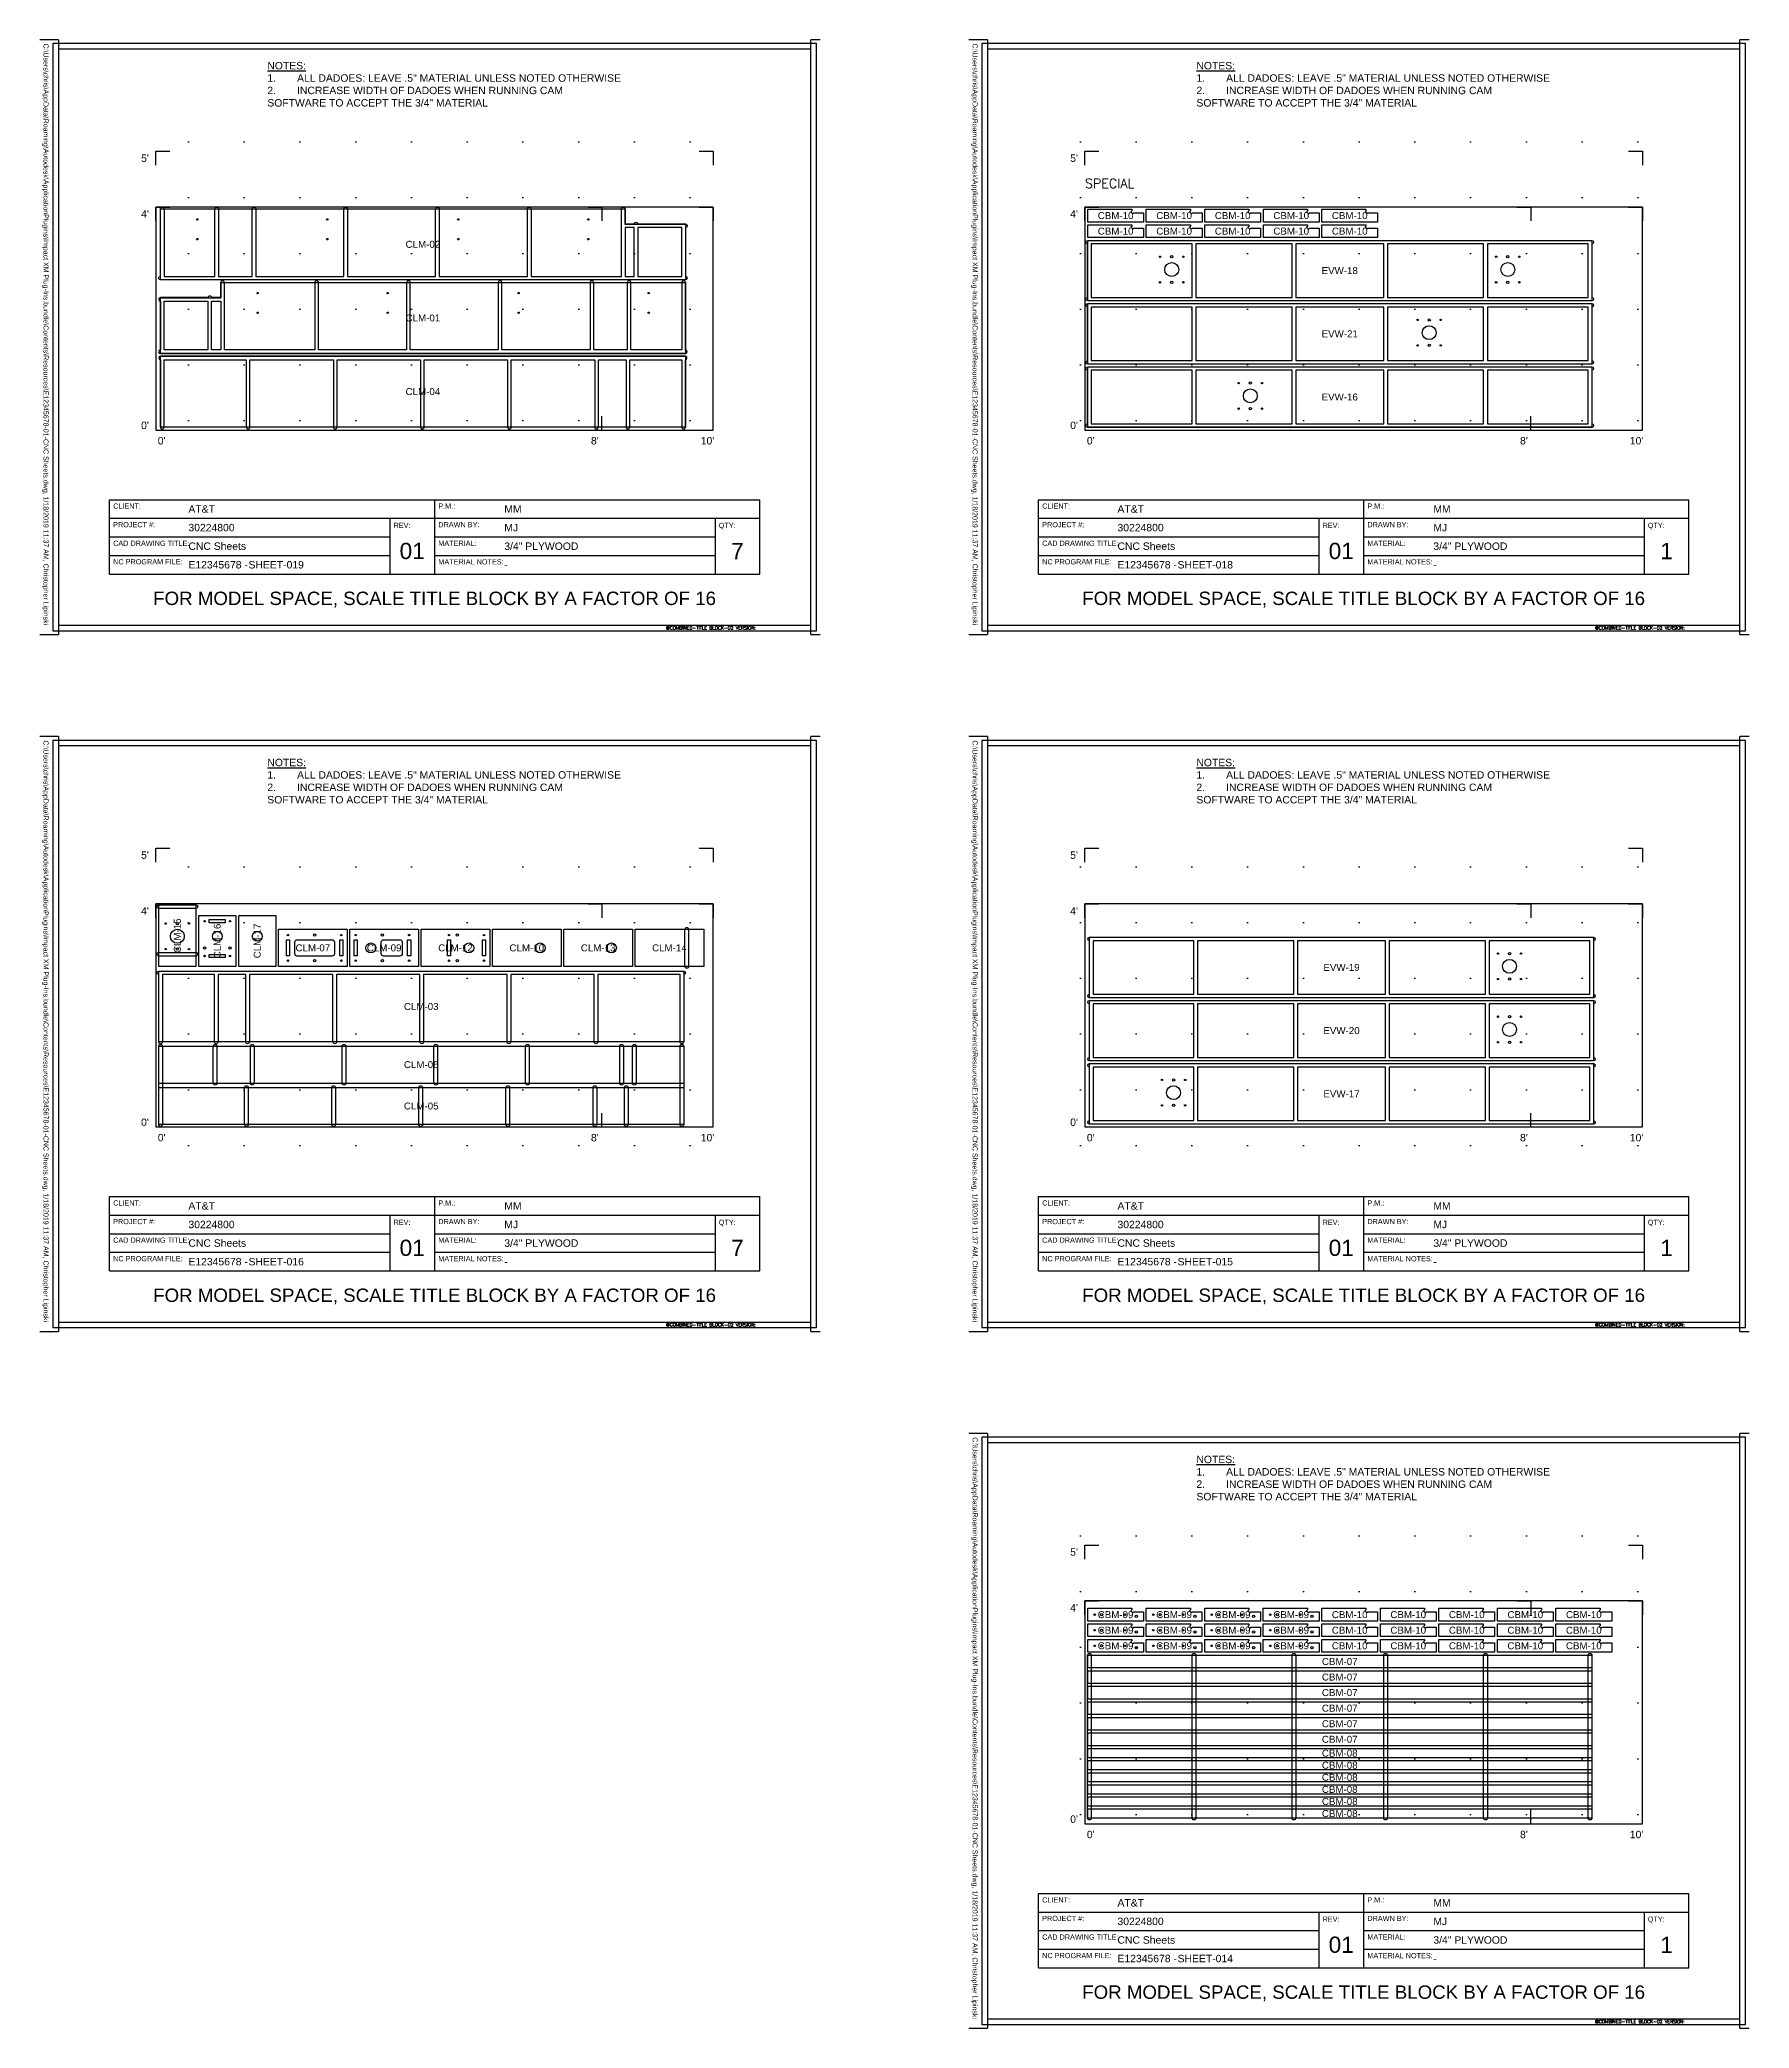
# Model space of a CAD drawing. Header units: inches. Extents: x 292 to 1880, y 512 to 1390.
# Drawn here: x 712 to 1080, y 962 to 1390 of the extents above; entities that cross this region are included whole.
import ezdxf
from ezdxf.enums import TextEntityAlignment as Align

# ---------------------------------------------------------------- set-up
doc = ezdxf.new("R2010")
doc.units = ezdxf.units.IN
doc.header["$MEASUREMENT"] = 0
doc.layers.get('Defpoints').update_dxf_attribs({"true_color": 0xff8080})
for name, color, linetype in [('0_GRID', 11, 'Continuous'), ('MD_Annotation', 4, 'Continuous'), ('MD_Title Blocks', 40, 'Continuous'), ('NC_Dado 0.25 Deep', 151, 'Continuous'), ('NC_Drill_D0.313', 20, 'Continuous'), ('NC_Drill_D0.5', 104, 'Continuous'), ('NC_Inside', 230, 'Continuous'), ('NC_Material', 5, 'Continuous'), ('NC_Outside', 74, 'Continuous')]:
    doc.layers.add(name, color=color, linetype=linetype)
doc.styles.add('ANNO', font='swissli.ttf')
doc.styles.get("Standard").update_dxf_attribs({"font": 'simplex.shx'})

# ---------------------------------------------------------------- blocks, each defined once
blk = doc.blocks.new('TBLOCK-CNC SHEET GRID-02')
at = {"layer": '0_GRID'}
h = blk.add_hatch(dxfattribs=at)
h.set_pattern_fill('GRID', color=11, scale=1.5, pattern_type=2)
h.set_pattern_definition([(0, (0.75, 1.5), (0, 1.5), [0, -1.5]), (0, (1.5, 1.5), (0, 1.5), [0, -1.5]), (0, (0, 1.5), (0, 1.5), [0, -1.5]), (0, (1.5, 0), (0, 1.5), [0, -1.5]), (0, (0.75, 0), (0, 1.5), [0, -1.5]), (0, (0, 0), (0, 1.5), [0, -1.5]), (0, (0.75, 0.75), (0, 1.5), [0, -1.5]), (0, (1.5, 0.75), (0, 1.5), [0, -1.5]), (0, (0, 0.75), (0, 1.5), [0, -1.5])])
h.paths.add_polyline_path([(7.75, 4), (-0.25, 4), (-0.25, -0.25), (7.75, -0.25)])
at = {"color": 14}
for p, q in [((0, 3.562), (0, 3.75)), ((0, 3.75), (0.187, 3.75)), ((7.312, 3.75), (7.5, 3.75)), ((7.5, 3.75), (7.5, 3.562)), ((0, 2.812), (0, 3)), ((0, 3), (0.187, 3)), ((5.812, 3), (6, 3)), ((6, 3), (6, 2.812)), ((7.312, 3), (7.5, 3)), ((7.5, 3), (7.5, 2.812)), ((0, 0.187), (0, 0)), ((0, 0), (0.187, 0)), ((5.812, 0), (6, 0)), ((6, 0), (6, 0.187)), ((7.312, 0), (7.5, 0)), ((7.5, 0), (7.5, 0.187))]:
    blk.add_line(p, q, dxfattribs=at)
at = {"color": 11, "char_height": 0.1, "style": 'ANNO'}
for s, insert, attachment_point in [("5'", (-0.094, 3.656), 6), ("4'", (-0.094, 2.906), 6), ("0'", (-0.094, 0.062), 6), ("0'", (0.078, -0.094), 2), ("8'", (5.906, -0.094), 2), ("10'", (7.422, -0.094), 2)]:
    blk.add_mtext(s, dxfattribs=dict(at, insert=insert, attachment_point=attachment_point))
blk = doc.blocks.new('TBLOCK-CNC NOTES-02')
at = {"color": 4, "linetype": 'Continuous', "insert": (0, 0), "char_height": 0.1, "width": 4.5, "attachment_point": 1, "style": 'ANNO'}
blk.add_mtext('\\A1;{\\LNOTES:\\P\\pi-0.3,l0.4,t0.4;}1.^IALL DADOES: LEAVE .5" MATERIAL UNLESS NOTED OTHERWISE\\P2.^IINCREASE WIDTH OF DADOES WHEN RUNNING CAM SOFTWARE TO ACCEPT THE 3/4" MATERIAL ', dxfattribs=at)
blk = doc.blocks.new('*U8')
at = {"color": 5}
for p, q in [((0.688, 1.688), (9.438, 1.688)), ((0.688, 0.788), (0.688, 1.688)), ((5.062, 1.688), (5.062, 0.688)), ((9.438, 0.688), (9.438, 1.688)), ((4.46, 1.438), (4.46, 0.688)), ((4.46, 1.438), (5.062, 1.438)), ((8.835, 1.438), (8.835, 0.688)), ((8.835, 1.438), (9.438, 1.438)), ((0.688, 0.688), (0.688, 0.788)), ((0.688, 0.688), (5.062, 0.688)), ((5.062, 0.688), (9.438, 0.688))]:
    blk.add_line(p, q, dxfattribs=at)
at = {"color": 9}
for p, q in [((0.688, 1.438), (4.46, 1.438)), ((5.062, 1.438), (8.835, 1.438)), ((0.688, 1.188), (4.46, 1.188)), ((5.062, 1.188), (8.835, 1.188)), ((0.688, 0.938), (4.46, 0.938)), ((5.062, 0.938), (8.835, 0.938))]:
    blk.add_line(p, q, dxfattribs=at)
blk.add_lwpolyline([(-0.075, -0.075), (10.2, -0.075), (10.2, 7.825), (-0.075, 7.825)], close=True, dxfattribs=at)
at = {"color": 5}
blk.add_lwpolyline([(0, 0), (10.125, 0), (10.125, 7.75), (0, 7.75)], close=True, dxfattribs=at)
at = {"layer": 'Defpoints'}
for p, q in [((0, 7.875), (-0.25, 7.875)), ((0, 7.875), (0, 7.75)), ((10.125, 7.75), (10.125, 7.875)), ((10.25, 7.875), (10.125, 7.875)), ((0, 0), (0, -0.125)), ((10.125, -0.125), (10.125, 0)), ((-0.25, -0.125), (0, -0.125)), ((10.125, -0.125), (10.25, -0.125))]:
    blk.add_line(p, q, dxfattribs=at)
for name, p in [('TBLOCK-CNC NOTES-02', (2.812, 7.577)), ('TBLOCK-CNC SHEET GRID-02', (1.312, 2.625))]:
    blk.add_blockref(name, p)
at = {"color": 4, "insert": (-0.22, 0), "char_height": 0.0675, "attachment_point": 9, "rotation": 270, "style": 'ANNO'}
blk.add_mtext('C:\\\\Users\\\\chris\\\\AppData\\\\Roaming\\\\Autodesk\\\\ApplicationPlugins\\\\Impact XM Plug-Ins.bundle\\\\Contents\\\\Resources\\\\E12345678-01-CNC Sheets.dwg, 1/18/2019 11:37 AM, Christopher Lipinski', dxfattribs=at)
at = {"color": 4, "style": 'ANNO'}
for s, insert, char_height, attachment_point in [('CLIENT:', (0.737, 1.637), 0.07, 1), ('P.M.:', (5.112, 1.637), 0.07, 1), ('PROJECT #:', (0.737, 1.387), 0.07, 1), ('REV:', (4.51, 1.377), 0.07, 1), ('DRAWN BY:', (5.112, 1.387), 0.07, 1), ('QTY:', (8.885, 1.377), 0.07, 1), ('CAD DRAWING TITLE:', (0.737, 1.137), 0.07, 1), ('CNC Sheets', (1.75, 1.062), 0.1, 4), ('01', (4.761, 0.997), 0.2188, 5), ('MATERIAL:', (5.112, 1.137), 0.07, 1), ('NC PROGRAM FILE:', (0.737, 0.888), 0.07, 1), ('E12345678 -', (1.75, 0.812), 0.1, 4), ('MATERIAL NOTES:', (5.112, 0.887), 0.07, 1)]:
    blk.add_mtext(s, dxfattribs=dict(at, insert=insert, char_height=char_height, attachment_point=attachment_point))
at = {"color": 14, "insert": (5.062, 0.344), "char_height": 0.18, "attachment_point": 5, "style": 'ANNO'}
blk.add_mtext('FOR MODEL SPACE, SCALE TITLE BLOCK BY A FACTOR OF 16', dxfattribs=at)
at = {"color": 4, "style": 'ANNO'}
for tag, p in [('CLIENT_2', (1.75, 1.562)), ('PM_2', (6, 1.562)), ('PROJECT_NO_2', (1.75, 1.312)), ('DET_2', (6, 1.312)), ('MATERIAL', (6, 1.062)), ('NC_PROG', (2.559, 0.812)), ('MATERIAL_NOTES', (6, 0.812))]:
    blk.add_attdef(tag, text='', height=0.1, dxfattribs=at).set_placement(p, align=Align.MIDDLE_LEFT)
blk.add_attdef('QTY', text='', height=0.219, dxfattribs=at).set_placement((9.136, 0.997), align=Align.MIDDLE_CENTER)
at = {"layer": 'Defpoints'}
blk.add_text('@COMBINED-TITLE BLOCK-02 VERSION:', height=0.045, dxfattribs=at).set_placement((8.175, -0.059))
at = {"layer": 'Defpoints', "flags": 2}
blk.add_attdef('TITLE_BLOCK_VERSION', (9.558, -0.059), '', height=0.045, dxfattribs=at)
blk = doc.blocks.new('SPECIAL MARKER', base_point=(937, 1358.09))
at = {"layer": 'MD_Annotation'}
blk.add_text('SPECIAL', height=2, dxfattribs=at).set_placement((937, 1358.09))

msp = doc.modelspace()

# ---------------------------------------------------------------- linework, layer by layer
at = {"layer": 'NC_Dado 0.25 Deep'}
for points in [[(757.71, 1339.08), (757.71, 1353.58, -0.421843), (758.11, 1353.97, -0.421843), (758.5, 1353.58), (758.5, 1339.08), (777.46, 1339.08), (777.46, 1353.58, -0.421843), (777.86, 1353.97, -0.421843), (778.25, 1353.58), (778.25, 1339.08), (797.21, 1339.08), (797.21, 1353.58, -0.421843), (797.61, 1353.97, -0.421843), (798, 1353.58), (798, 1339.08), (816.96, 1339.08), (816.96, 1353.58, -0.421843), (817.36, 1353.97, -0.421843), (817.75, 1353.58), (817.75, 1339.08), (837.21, 1339.08), (837.21, 1353.58, -0.421843), (837.61, 1353.97, -0.421843), (838, 1353.58), (838, 1350.35), (839.97, 1350.35, -0.40662), (840.36, 1350.72, -0.40662), (840.75, 1350.35), (850.98, 1350.35, -0.421843), (851.37, 1349.96, -0.406621), (851, 1349.57, -0.000338), (851, 1349.56), (851, 1339.08, -0.000456), (851, 1339.08, -0.974573), (850.98, 1338.31), (737.98, 1338.31, -0.974646), (737.96, 1339.08, -0.000495), (737.96, 1339.08), (737.96, 1353.58, -0.421843), (738.36, 1353.97, -0.421843), (738.75, 1353.58), (738.75, 1339.08), (749.71, 1339.08), (749.71, 1353.58, -0.421843), (750.11, 1353.97, -0.421843), (750.5, 1353.58), (750.5, 1339.08)], [(831.25, 1323.23), (831.25, 1337.73, 0.421843), (830.86, 1338.12, 0.421843), (830.46, 1337.73), (830.46, 1323.23), (811.5, 1323.23), (811.5, 1337.73, 0.421843), (811.11, 1338.12, 0.421843), (810.71, 1337.73), (810.71, 1323.23), (791.75, 1323.23), (791.75, 1337.73, 0.421843), (791.36, 1338.12, 0.421843), (790.96, 1337.73), (790.96, 1323.23), (772, 1323.23), (772, 1337.73, 0.421843), (771.61, 1338.12, 0.421843), (771.21, 1337.73), (771.21, 1323.23), (751.75, 1323.23), (751.75, 1337.73, 0.421843), (751.36, 1338.12, 0.421843), (750.96, 1337.73), (750.96, 1334.5), (749, 1334.5, 0.40662), (748.61, 1334.87, 0.40662), (748.22, 1334.5), (737.98, 1334.5, 0.421843), (737.6, 1334.11, 0.406621), (737.96, 1333.72, 0.000338), (737.96, 1333.71), (737.96, 1323.23, 0.000456), (737.96, 1323.23, 0.974573), (737.98, 1322.46), (850.98, 1322.46, 0.974646), (851, 1323.23, 0.000495), (851, 1323.23), (851, 1337.73, 0.421843), (850.61, 1338.12, 0.421843), (850.21, 1337.73), (850.21, 1323.23), (839.25, 1323.23), (839.25, 1337.73, 0.421843), (838.86, 1338.12, 0.421843), (838.46, 1337.73), (838.46, 1323.23)], [(775.21, 1321.13), (775.21, 1306.63, 0.421843), (775.61, 1306.25, 0.421843), (776, 1306.63), (776, 1321.13), (793.96, 1321.13), (793.96, 1306.63, 0.421843), (794.36, 1306.25, 0.421843), (794.75, 1306.63), (794.75, 1321.13), (812.71, 1321.13), (812.71, 1306.63, 0.421843), (813.11, 1306.25, 0.421843), (813.5, 1306.63), (813.5, 1321.13), (831.46, 1321.13), (831.46, 1306.63, 0.421843), (831.86, 1306.25, 0.421843), (832.25, 1306.63), (832.25, 1321.13), (838.21, 1321.13), (838.21, 1306.63, 0.421843), (838.61, 1306.25, 0.421843), (839, 1306.63), (839, 1321.13), (850.21, 1321.13), (850.21, 1306.63, 0.421843), (850.61, 1306.25, 0.421843), (851, 1306.63), (851, 1321.13, 0.000338), (851, 1321.14, 0.974347), (850.98, 1321.9), (737.98, 1321.9, 0.974347), (737.96, 1321.14, 0.000338), (737.96, 1321.13), (737.96, 1306.63, 0.421843), (738.36, 1306.25, 0.421843), (738.75, 1306.63), (738.75, 1321.13), (756.46, 1321.13), (756.46, 1306.63, 0.421843), (756.86, 1306.25, 0.421843), (757.25, 1306.63), (757.25, 1321.13)], [(745.62, 1203.03), (737.62, 1203.03, -1), (737.62, 1203.8), (745.62, 1203.8, -1)], [(850.9, 1190.53), (850.9, 1198.53, -0.421843), (851.29, 1198.92, -0.421843), (851.69, 1198.53), (851.69, 1190.53, -0.421843), (851.29, 1190.15, -0.421843)], [(745.62, 1192.76), (737.62, 1192.76, -0.421843), (737.24, 1193.16, -0.421843), (737.62, 1193.55), (745.62, 1193.55, -0.421843), (746, 1193.16, -0.421843)], [(813.39, 1188.78), (813.39, 1174.29, -0.421843), (812.99, 1173.9, -0.421843), (812.6, 1174.29), (812.6, 1188.78), (794.64, 1188.78), (794.64, 1174.29, -0.421843), (794.24, 1173.9, -0.421843), (793.85, 1174.29), (793.85, 1188.78), (775.89, 1188.78), (775.89, 1174.29, -0.421843), (775.49, 1173.9, -0.421843), (775.1, 1174.29), (775.1, 1188.78), (757.14, 1188.78), (757.14, 1174.29, -0.421843), (756.74, 1173.9, -0.421843), (756.35, 1174.29), (756.35, 1188.78), (750.39, 1188.78), (750.39, 1174.29, -0.421843), (749.99, 1173.9, -0.421843), (749.6, 1174.29), (749.6, 1188.78), (738.39, 1188.78), (738.39, 1174.29, -0.421843), (737.99, 1173.9, -0.421843), (737.6, 1174.29), (737.6, 1188.78, -0.000338), (737.6, 1188.79, -0.974347), (737.62, 1189.55), (850.62, 1189.55, -0.974347), (850.64, 1188.79, -0.000338), (850.64, 1188.78), (850.64, 1174.29, -0.421843), (850.24, 1173.9, -0.421843), (849.85, 1174.29), (849.85, 1188.78), (832.14, 1188.78), (832.14, 1174.29, -0.421843), (831.74, 1173.9, -0.421843), (831.35, 1174.29), (831.35, 1188.78)], [(737.6, 1156.49), (737.6, 1173.39, -0.421843), (737.99, 1173.77, -0.421843), (738.39, 1173.39), (738.39, 1156.49, -0.421843), (737.99, 1156.1, -0.421843)], [(749.35, 1165.38), (749.35, 1173.39, -0.421843), (749.74, 1173.77, -0.421842), (750.14, 1173.39), (750.14, 1165.38, -0.421843), (749.74, 1165, -0.421843)], [(757.35, 1165.38), (757.35, 1173.39, -0.421843), (757.74, 1173.77, -0.421843), (758.14, 1173.39), (758.14, 1165.38, -0.421843), (757.74, 1165, -0.421843)], [(777.1, 1165.38), (777.1, 1173.39, -0.421843), (777.49, 1173.77, -0.421843), (777.89, 1173.39), (777.89, 1165.38, -0.421843), (777.49, 1165, -0.421843)], [(796.85, 1165.38), (796.85, 1173.39, -0.421843), (797.24, 1173.77, -0.421842), (797.64, 1173.39), (797.64, 1165.38, -0.421843), (797.24, 1165, -0.421843)], [(816.6, 1165.38), (816.6, 1173.39, -0.421843), (816.99, 1173.77, -0.421843), (817.39, 1173.39), (817.39, 1165.38, -0.421843), (816.99, 1165, -0.421843)], [(836.85, 1165.38), (836.85, 1173.39, -0.421843), (837.24, 1173.77, -0.421843), (837.64, 1173.39), (837.64, 1165.38, -0.421843), (837.24, 1165, -0.421843)], [(839.6, 1165.38), (839.6, 1173.39, -0.421843), (839.99, 1173.77, -0.421843), (840.39, 1173.39), (840.39, 1165.38, -0.421843), (839.99, 1165, -0.421843)], [(849.85, 1156.49), (849.85, 1173.39, -0.421843), (850.24, 1173.77, -0.421843), (850.64, 1173.39), (850.64, 1156.49, -0.421843), (850.24, 1156.1, -0.421843)], [(756.1, 1156.49), (756.1, 1164.49, -0.421843), (756.49, 1164.87, -0.421843), (756.89, 1164.49), (756.89, 1156.49, -0.421843), (756.49, 1156.1, -0.421843)], [(774.85, 1156.49), (774.85, 1164.49, -0.421843), (775.24, 1164.87, -0.421843), (775.64, 1164.49), (775.64, 1156.49, -0.421843), (775.24, 1156.1, -0.421842)], [(793.6, 1156.49), (793.6, 1164.49, -0.421843), (793.99, 1164.87, -0.421843), (794.39, 1164.49), (794.39, 1156.49, -0.421843), (793.99, 1156.1, -0.421843)], [(812.35, 1156.49), (812.35, 1164.49, -0.421843), (812.74, 1164.87, -0.421843), (813.14, 1164.49), (813.14, 1156.49, -0.421843), (812.74, 1156.1, -0.421843)], [(831.1, 1156.49), (831.1, 1164.49, -0.421843), (831.49, 1164.87, -0.421843), (831.89, 1164.49), (831.89, 1156.49, -0.421843), (831.49, 1156.1, -0.421843)], [(837.85, 1156.49), (837.85, 1164.49, -0.421843), (838.24, 1164.87, -0.421843), (838.64, 1164.49), (838.64, 1156.49, -0.421843), (838.24, 1156.1, -0.421843)], [(937.58, 1007.2), (937.58, 1042.3, -0.421843), (937.97, 1042.68, -0.421842), (938.37, 1042.3), (938.37, 1007.2, -0.421842), (937.97, 1006.82, -0.421843)], [(960.08, 1007.2), (960.08, 1042.3, -0.421843), (960.47, 1042.68, -0.421843), (960.87, 1042.3), (960.87, 1007.2, -0.421843), (960.47, 1006.82, -0.421843)], [(981.58, 1007.2), (981.58, 1042.3, -0.421843), (981.97, 1042.68, -0.421843), (982.37, 1042.3), (982.37, 1007.2, -0.421843), (981.97, 1006.82, -0.421843)], [(1001.33, 1007.2), (1001.33, 1042.3, -0.421842), (1001.72, 1042.68, -0.421843), (1002.12, 1042.3), (1002.12, 1007.2, -0.421842), (1001.72, 1006.82, -0.421843)], [(1022.83, 1007.2), (1022.83, 1042.3, -0.421843), (1023.22, 1042.68, -0.421843), (1023.62, 1042.3), (1023.62, 1007.2, -0.421843), (1023.22, 1006.82, -0.421843)], [(1045.33, 1007.2), (1045.33, 1042.3, -0.421842), (1045.72, 1042.68, -0.421842), (1046.12, 1042.3), (1046.12, 1007.2, -0.421842), (1045.72, 1006.82, -0.421843)]]:
    msp.add_lwpolyline(points, format="xyb", close=True, dxfattribs=at)
for points in [[(839.96, 1339.08), (839.96, 1349.56), (838, 1349.56), (838, 1339.08)], [(850.21, 1339.08), (850.21, 1349.56), (840.75, 1349.56), (840.75, 1339.08)], [(938.37, 1346.05), (938.37, 1334.55), (960.08, 1334.55), (960.08, 1346.05)], [(960.87, 1346.05), (960.87, 1334.55), (981.58, 1334.55), (981.58, 1346.05)], [(982.37, 1346.05), (982.37, 1334.55), (1001.33, 1334.55), (1001.33, 1346.05)], [(1002.12, 1346.05), (1002.12, 1334.55), (1022.83, 1334.55), (1022.83, 1346.05)], [(1023.62, 1346.05), (1023.62, 1334.55), (1045.33, 1334.55), (1045.33, 1346.05)], [(738.75, 1323.23), (738.75, 1333.71), (748.21, 1333.71), (748.21, 1323.23)], [(749, 1323.23), (749, 1333.71), (750.96, 1333.71), (750.96, 1323.23)], [(938.37, 1332.45), (938.37, 1320.95), (960.08, 1320.95), (960.08, 1332.45)], [(960.87, 1332.45), (960.87, 1320.95), (981.58, 1320.95), (981.58, 1332.45)], [(982.37, 1332.45), (982.37, 1320.95), (1001.33, 1320.95), (1001.33, 1332.45)], [(1002.12, 1332.45), (1002.12, 1320.95), (1022.83, 1320.95), (1022.83, 1332.45)], [(1023.62, 1332.45), (1023.62, 1320.95), (1045.33, 1320.95), (1045.33, 1332.45)], [(938.37, 1318.85), (938.37, 1307.35), (960.08, 1307.35), (960.08, 1318.85)], [(960.87, 1318.85), (960.87, 1307.35), (981.58, 1307.35), (981.58, 1318.85)], [(982.37, 1318.85), (982.37, 1307.35), (1001.33, 1307.35), (1001.33, 1318.85)], [(1002.12, 1318.85), (1002.12, 1307.35), (1022.83, 1307.35), (1022.83, 1318.85)], [(1023.62, 1318.85), (1023.62, 1307.35), (1045.33, 1307.35), (1045.33, 1318.85)], [(938.75, 1196.07), (938.75, 1184.57), (960.46, 1184.57), (960.46, 1196.07)], [(961.25, 1196.07), (961.25, 1184.57), (981.96, 1184.57), (981.96, 1196.07)], [(982.75, 1196.07), (982.75, 1184.57), (1001.71, 1184.57), (1001.71, 1196.07)], [(1002.5, 1196.07), (1002.5, 1184.57), (1023.21, 1184.57), (1023.21, 1196.07)], [(1024, 1196.07), (1024, 1184.57), (1045.71, 1184.57), (1045.71, 1196.07)], [(938.75, 1182.47), (938.75, 1170.97), (960.46, 1170.97), (960.46, 1182.47)], [(961.25, 1182.47), (961.25, 1170.97), (981.96, 1170.97), (981.96, 1182.47)], [(982.75, 1182.47), (982.75, 1170.97), (1001.71, 1170.97), (1001.71, 1182.47)], [(1002.5, 1182.47), (1002.5, 1170.97), (1023.21, 1170.97), (1023.21, 1182.47)], [(1024, 1182.47), (1024, 1170.97), (1045.71, 1170.97), (1045.71, 1182.47)], [(938.75, 1168.87), (938.75, 1157.37), (960.46, 1157.37), (960.46, 1168.87)], [(961.25, 1168.87), (961.25, 1157.37), (981.96, 1157.37), (981.96, 1168.87)], [(982.75, 1168.87), (982.75, 1157.37), (1001.71, 1157.37), (1001.71, 1168.87)], [(1002.5, 1168.87), (1002.5, 1157.37), (1023.21, 1157.37), (1023.21, 1168.87)], [(1024, 1168.87), (1024, 1157.37), (1045.71, 1157.37), (1045.71, 1168.87)]]:
    msp.add_lwpolyline(points, close=True, dxfattribs=at)
for points in [[(1046.12, 1346.05, -0.000338), (1046.12, 1346.05), (1046.12, 1334.55, -0.000338), (1046.12, 1334.55, -0.974347), (1046.1, 1333.78), (937.6, 1333.78, -0.974347), (937.58, 1334.55, -0.000338), (937.58, 1334.55), (937.58, 1346.05), (937.58, 1346.05, -0.974347), (937.6, 1346.82), (1046.1, 1346.82, -0.974347), (1046.12, 1346.05)], [(1046.12, 1332.45, -0.000338), (1046.12, 1332.45), (1046.12, 1320.95, -0.000338), (1046.12, 1320.95, -0.974347), (1046.1, 1320.18), (937.6, 1320.18, -0.974347), (937.58, 1320.95, -0.000338), (937.58, 1320.95), (937.58, 1332.45), (937.58, 1332.45, -0.974347), (937.6, 1333.22), (1046.1, 1333.22, -0.974347), (1046.12, 1332.45)], [(1046.12, 1318.85, -0.000338), (1046.12, 1318.85), (1046.12, 1307.35, -0.000338), (1046.12, 1307.35, -0.974347), (1046.1, 1306.58), (937.6, 1306.58, -0.974347), (937.58, 1307.35, -0.000338), (937.58, 1307.35), (937.58, 1318.85), (937.58, 1318.85, -0.974347), (937.6, 1319.62), (1046.1, 1319.62, -0.974347), (1046.12, 1318.85)], [(1046.5, 1196.07, -0.000338), (1046.5, 1196.07), (1046.5, 1184.57, -0.000338), (1046.5, 1184.57, -0.974347), (1046.48, 1183.8), (937.98, 1183.8, -0.974347), (937.96, 1184.57, -0.000338), (937.96, 1184.57), (937.96, 1196.07), (937.96, 1196.07, -0.974347), (937.98, 1196.84), (1046.48, 1196.84, -0.974347), (1046.5, 1196.07)], [(1046.5, 1182.47, -0.000338), (1046.5, 1182.47), (1046.5, 1170.97, -0.000338), (1046.5, 1170.97, -0.974347), (1046.48, 1170.2), (937.98, 1170.2, -0.974347), (937.96, 1170.97, -0.000338), (937.96, 1170.97), (937.96, 1182.47), (937.96, 1182.47, -0.974347), (937.98, 1183.24), (1046.48, 1183.24, -0.974347), (1046.5, 1182.47)], [(1046.5, 1168.87, -0.000338), (1046.5, 1168.87), (1046.5, 1157.37, -0.000338), (1046.5, 1157.37, -0.974347), (1046.48, 1156.6), (937.98, 1156.6, -0.974347), (937.96, 1157.37, -0.000338), (937.96, 1157.37), (937.96, 1168.87), (937.96, 1168.87, -0.974347), (937.98, 1169.64), (1046.48, 1169.64, -0.974347), (1046.5, 1168.87)]]:
    msp.add_lwpolyline(points, format="xyb", dxfattribs=at)
at = {"layer": 'NC_Drill_D0.313'}
for centre in [(745.89, 1351.33), (773.89, 1351.33), (802.08, 1351.33), (830.08, 1351.33), (745.89, 1347.08), (773.89, 1347.08), (802.08, 1347.08), (830.08, 1347.08), (953.18, 1343.3), (958.18, 1343.3), (1025.52, 1343.3), (1030.52, 1343.3), (758.89, 1335.48), (786.89, 1335.48), (815.08, 1335.48), (843.08, 1335.48), (953.18, 1337.8), (958.18, 1337.8), (1025.52, 1337.8), (1030.52, 1337.8), (758.89, 1331.23), (786.89, 1331.23), (815.08, 1331.23), (843.08, 1331.23), (1008.6, 1329.7), (1013.6, 1329.7), (1008.6, 1324.2), (1013.6, 1324.2), (970.1, 1316.1), (975.1, 1316.1), (970.1, 1310.6), (975.1, 1310.6), (739.12, 1199.78), (744.12, 1199.78), (747.47, 1200.28), (752.97, 1200.28), (739.12, 1194.28), (744.12, 1194.28), (765.42, 1197.28), (776.92, 1197.28), (780.02, 1197.28), (791.52, 1197.28), (800.12, 1197.28), (807.62, 1197.28), (747.47, 1192.78), (752.97, 1192.78), (765.42, 1191.78), (776.92, 1191.78), (780.02, 1191.78), (791.52, 1191.78), (800.12, 1191.78), (807.62, 1191.78), (1025.9, 1193.32), (1030.9, 1193.32), (1025.9, 1187.82), (1030.9, 1187.82), (1025.9, 1179.72), (1030.9, 1179.72), (1025.9, 1174.22), (1030.9, 1174.22), (953.57, 1166.12), (958.57, 1166.12), (953.57, 1160.62), (958.57, 1160.62), (939.09, 1051.01), (945.59, 1051.01), (951.69, 1051.01), (958.19, 1051.01), (964.29, 1051.01), (970.79, 1051.01), (976.89, 1051.01), (983.39, 1051.01), (939.09, 1047.66), (939.09, 1044.31), (945.59, 1047.66), (945.59, 1044.31), (951.69, 1047.66), (951.69, 1044.31), (958.19, 1047.66), (958.19, 1044.31), (964.29, 1047.66), (964.29, 1044.31), (970.79, 1047.66), (970.79, 1044.31), (976.89, 1047.66), (976.89, 1044.31), (983.39, 1047.66), (983.39, 1044.31)]:
    msp.add_circle(centre, 0.156, dxfattribs=at)
at = {"layer": 'NC_Drill_D0.5'}
for centre in [(955.68, 1343.3), (1028.02, 1343.3), (955.68, 1337.8), (1028.02, 1337.8), (1011.1, 1329.7), (1011.1, 1324.2), (972.6, 1316.1), (972.6, 1310.6), (741.62, 1199.78), (741.62, 1194.28), (747.47, 1194.53), (752.97, 1194.53), (771.17, 1197.28), (785.77, 1197.28), (801.87, 1197.28), (771.17, 1191.78), (785.77, 1191.78), (801.87, 1191.78), (1028.4, 1193.32), (1028.4, 1187.82), (1028.4, 1179.72), (1028.4, 1174.22), (956.07, 1166.12), (956.07, 1160.62), (940.59, 1051.01), (948.09, 1050.64), (953.19, 1051.01), (960.69, 1050.64), (965.79, 1051.01), (973.29, 1050.64), (978.39, 1051.01), (985.89, 1050.64), (940.59, 1047.66), (940.59, 1044.31), (948.09, 1047.29), (953.19, 1047.66), (953.19, 1044.31), (960.69, 1047.29), (965.79, 1047.66), (965.79, 1044.31), (973.29, 1047.29), (978.39, 1047.66), (978.39, 1044.31), (985.89, 1047.29), (948.09, 1043.94), (960.69, 1043.94), (973.29, 1043.94), (985.89, 1043.94)]:
    msp.add_circle(centre, 0.25, dxfattribs=at)
at = {"layer": 'NC_Inside'}
for points in [[(751.94, 1199.95), (748.5, 1199.95), (748.5, 1200.61), (751.94, 1200.61)], [(765.09, 1192.82), (765.09, 1196.25), (765.75, 1196.25), (765.75, 1192.82)], [(776.59, 1192.82), (776.59, 1196.25), (777.25, 1196.25), (777.25, 1192.82)], [(779.69, 1192.82), (779.69, 1196.25), (780.35, 1196.25), (780.35, 1192.82)], [(791.19, 1192.82), (791.19, 1196.25), (791.85, 1196.25), (791.85, 1192.82)], [(799.79, 1192.82), (799.79, 1196.25), (800.45, 1196.25), (800.45, 1192.82)], [(807.29, 1192.82), (807.29, 1196.25), (807.95, 1196.25), (807.95, 1192.82)], [(751.94, 1192.45), (748.5, 1192.45), (748.5, 1193.11), (751.94, 1193.11)]]:
    msp.add_lwpolyline(points, close=True, dxfattribs=at)
for points in [[(766.92, 1193.28), (766.92, 1195.78, -0.414214), (767.42, 1196.28), (774.92, 1196.28, -0.414214), (775.42, 1195.78), (775.42, 1193.28, -0.414214), (774.92, 1192.78), (767.42, 1192.78, -0.414214)], [(785.52, 1193.28), (785.52, 1195.78, -0.414214), (786.02, 1196.28), (789.52, 1196.28, -0.414214), (790.02, 1195.78), (790.02, 1193.28, -0.414214), (789.52, 1192.78), (786.02, 1192.78, -0.414214)]]:
    msp.add_lwpolyline(points, format="xyb", close=True, dxfattribs=at)
for centre, radius in [((955.68, 1340.55), 1.5), ((1028.02, 1340.55), 1.5), ((1011.1, 1326.95), 1.5), ((972.6, 1313.35), 1.5), ((741.62, 1197.03), 1.5), ((750.22, 1197.03), 1.06), ((758.82, 1197.03), 1.06), ((783.27, 1194.53), 1.06), ((804.37, 1194.53), 1.06), ((819.72, 1194.53), 1.06), ((835.07, 1194.53), 1.06), ((1028.4, 1190.57), 1.5), ((1028.4, 1176.97), 1.5), ((956.07, 1163.37), 1.5)]:
    msp.add_circle(centre, radius, dxfattribs=at)
at = {"layer": 'NC_Material', "linetype": 'Continuous'}
for points in [[(737, 1306), (857, 1306), (857, 1354), (737, 1354)], [(937, 1306), (1057, 1306), (1057, 1354), (937, 1354)], [(737, 1156), (857, 1156), (857, 1204), (737, 1204)], [(937, 1156), (1057, 1156), (1057, 1204), (937, 1204)], [(937, 1156), (1057, 1156), (1057, 1204), (937, 1204)], [(937, 1006), (1057, 1006), (1057, 1054), (937, 1054)]]:
    msp.add_lwpolyline(points, close=True, dxfattribs=at)
at = {"layer": 'NC_Outside'}
for points in [[(737.98, 1338.33), (737.98, 1353.58), (837.98, 1353.58), (837.98, 1350.33), (850.98, 1350.33), (850.98, 1338.33)], [(937.6, 1350.77), (937.6, 1353.52), (947.1, 1353.52), (947.1, 1353.19), (946.89, 1352.98), (947.31, 1352.56), (947.52, 1352.77), (949.6, 1352.77), (949.6, 1350.77)], [(950.2, 1350.77), (950.2, 1353.52), (959.7, 1353.52), (959.7, 1353.19), (959.49, 1352.98), (959.91, 1352.56), (960.12, 1352.77), (962.2, 1352.77), (962.2, 1350.77)], [(962.8, 1350.77), (962.8, 1353.52), (972.3, 1353.52), (972.3, 1353.19), (972.09, 1352.98), (972.51, 1352.56), (972.72, 1352.77), (974.8, 1352.77), (974.8, 1350.77)], [(975.4, 1350.77), (975.4, 1353.52), (984.9, 1353.52), (984.9, 1353.19), (984.69, 1352.98), (985.11, 1352.56), (985.32, 1352.77), (987.4, 1352.77), (987.4, 1350.77)], [(988, 1350.77), (988, 1353.52), (997.5, 1353.52), (997.5, 1353.19), (997.29, 1352.98), (997.71, 1352.56), (997.92, 1352.77), (1000, 1352.77), (1000, 1350.77)], [(937.6, 1347.42), (937.6, 1350.17), (947.1, 1350.17), (947.1, 1349.84), (946.89, 1349.63), (947.31, 1349.21), (947.52, 1349.42), (949.6, 1349.42), (949.6, 1347.42)], [(950.2, 1347.42), (950.2, 1350.17), (959.7, 1350.17), (959.7, 1349.84), (959.49, 1349.63), (959.91, 1349.21), (960.12, 1349.42), (962.2, 1349.42), (962.2, 1347.42)], [(962.8, 1347.42), (962.8, 1350.17), (972.3, 1350.17), (972.3, 1349.84), (972.09, 1349.63), (972.51, 1349.21), (972.72, 1349.42), (974.8, 1349.42), (974.8, 1347.42)], [(975.4, 1347.42), (975.4, 1350.17), (984.9, 1350.17), (984.9, 1349.84), (984.69, 1349.63), (985.11, 1349.21), (985.32, 1349.42), (987.4, 1349.42), (987.4, 1347.42)], [(988, 1347.42), (988, 1350.17), (997.5, 1350.17), (997.5, 1349.84), (997.29, 1349.63), (997.71, 1349.21), (997.92, 1349.42), (1000, 1349.42), (1000, 1347.42)], [(937.6, 1333.8), (937.6, 1346.8), (1046.1, 1346.8), (1046.1, 1333.8)], [(737.98, 1322.48), (737.98, 1334.48), (750.98, 1334.48), (750.98, 1337.73), (850.98, 1337.73), (850.98, 1322.48)], [(937.6, 1320.2), (937.6, 1333.2), (1046.1, 1333.2), (1046.1, 1320.2)], [(737.98, 1306.63), (737.98, 1321.88), (850.98, 1321.88), (850.98, 1306.63)], [(937.6, 1306.6), (937.6, 1319.6), (1046.1, 1319.6), (1046.1, 1306.6)], [(745.62, 1190.53), (737.62, 1190.53), (737.62, 1203.78), (745.62, 1203.78)], [(754.22, 1190.53), (746.22, 1190.53), (746.22, 1201.53), (754.22, 1201.53)], [(762.82, 1190.53), (754.82, 1190.53), (754.82, 1201.53), (762.82, 1201.53)], [(763.42, 1190.53), (763.42, 1198.53), (778.17, 1198.53), (778.17, 1190.53)], [(778.77, 1190.53), (778.77, 1198.53), (793.52, 1198.53), (793.52, 1190.53)], [(794.12, 1190.53), (794.12, 1198.53), (808.87, 1198.53), (808.87, 1190.53)], [(809.47, 1190.53), (809.47, 1198.53), (824.22, 1198.53), (824.22, 1190.53)], [(824.82, 1190.53), (824.82, 1198.53), (839.57, 1198.53), (839.57, 1190.53)], [(840.17, 1190.53), (840.17, 1198.53), (854.92, 1198.53), (854.92, 1190.53)], [(937.98, 1183.82), (937.98, 1196.82), (1046.48, 1196.82), (1046.48, 1183.82)], [(737.62, 1174.29), (737.62, 1189.53), (850.62, 1189.53), (850.62, 1174.29)], [(937.98, 1170.22), (937.98, 1183.22), (1046.48, 1183.22), (1046.48, 1170.22)], [(737.62, 1165.38), (737.62, 1173.39), (850.62, 1173.39), (850.62, 1165.38)], [(937.98, 1156.62), (937.98, 1169.62), (1046.48, 1169.62), (1046.48, 1156.62)], [(737.62, 1156.49), (737.62, 1164.49), (850.62, 1164.49), (850.62, 1156.49)], [(937.59, 1049.64), (937.59, 1052.39), (947.09, 1052.39), (947.09, 1052.06), (946.88, 1051.85), (947.3, 1051.42), (947.51, 1051.64), (949.59, 1051.64), (949.59, 1049.64)], [(937.59, 1046.29), (937.59, 1049.04), (947.09, 1049.04), (947.09, 1048.71), (946.88, 1048.5), (947.3, 1048.07), (947.51, 1048.29), (949.59, 1048.29), (949.59, 1046.29)], [(950.19, 1049.64), (950.19, 1052.39), (959.69, 1052.39), (959.69, 1052.06), (959.48, 1051.85), (959.9, 1051.42), (960.11, 1051.64), (962.19, 1051.64), (962.19, 1049.64)], [(950.19, 1046.29), (950.19, 1049.04), (959.69, 1049.04), (959.69, 1048.71), (959.48, 1048.5), (959.9, 1048.07), (960.11, 1048.29), (962.19, 1048.29), (962.19, 1046.29)], [(962.79, 1049.64), (962.79, 1052.39), (972.29, 1052.39), (972.29, 1052.06), (972.08, 1051.85), (972.5, 1051.42), (972.71, 1051.64), (974.79, 1051.64), (974.79, 1049.64)], [(962.79, 1046.29), (962.79, 1049.04), (972.29, 1049.04), (972.29, 1048.71), (972.08, 1048.5), (972.5, 1048.07), (972.71, 1048.29), (974.79, 1048.29), (974.79, 1046.29)], [(975.39, 1049.64), (975.39, 1052.39), (984.89, 1052.39), (984.89, 1052.06), (984.68, 1051.85), (985.1, 1051.42), (985.31, 1051.64), (987.39, 1051.64), (987.39, 1049.64)], [(975.39, 1046.29), (975.39, 1049.04), (984.89, 1049.04), (984.89, 1048.71), (984.68, 1048.5), (985.1, 1048.07), (985.31, 1048.29), (987.39, 1048.29), (987.39, 1046.29)], [(987.99, 1049.64), (987.99, 1052.39), (997.49, 1052.39), (997.49, 1052.06), (997.28, 1051.85), (997.7, 1051.42), (997.91, 1051.64), (999.99, 1051.64), (999.99, 1049.64)], [(987.99, 1046.29), (987.99, 1049.04), (997.49, 1049.04), (997.49, 1048.71), (997.28, 1048.5), (997.7, 1048.07), (997.91, 1048.29), (999.99, 1048.29), (999.99, 1046.29)], [(1000.59, 1049.64), (1000.59, 1052.39), (1010.09, 1052.39), (1010.09, 1052.06), (1009.88, 1051.85), (1010.3, 1051.42), (1010.51, 1051.64), (1012.59, 1051.64), (1012.59, 1049.64)], [(1000.59, 1046.29), (1000.59, 1049.04), (1010.09, 1049.04), (1010.09, 1048.71), (1009.88, 1048.5), (1010.3, 1048.07), (1010.51, 1048.29), (1012.59, 1048.29), (1012.59, 1046.29)], [(1013.19, 1049.64), (1013.19, 1052.39), (1022.69, 1052.39), (1022.69, 1052.06), (1022.48, 1051.85), (1022.9, 1051.42), (1023.11, 1051.64), (1025.19, 1051.64), (1025.19, 1049.64)], [(1013.19, 1046.29), (1013.19, 1049.04), (1022.69, 1049.04), (1022.69, 1048.71), (1022.48, 1048.5), (1022.9, 1048.07), (1023.11, 1048.29), (1025.19, 1048.29), (1025.19, 1046.29)], [(1025.79, 1049.64), (1025.79, 1052.39), (1035.29, 1052.39), (1035.29, 1052.06), (1035.08, 1051.85), (1035.5, 1051.42), (1035.71, 1051.64), (1037.79, 1051.64), (1037.79, 1049.64)], [(1025.79, 1046.29), (1025.79, 1049.04), (1035.29, 1049.04), (1035.29, 1048.71), (1035.08, 1048.5), (1035.5, 1048.07), (1035.71, 1048.29), (1037.79, 1048.29), (1037.79, 1046.29)], [(1038.39, 1049.64), (1038.39, 1052.39), (1047.89, 1052.39), (1047.89, 1052.06), (1047.68, 1051.85), (1048.1, 1051.42), (1048.31, 1051.64), (1050.39, 1051.64), (1050.39, 1049.64)], [(1038.39, 1046.29), (1038.39, 1049.04), (1047.89, 1049.04), (1047.89, 1048.71), (1047.68, 1048.5), (1048.1, 1048.07), (1048.31, 1048.29), (1050.39, 1048.29), (1050.39, 1046.29)], [(937.59, 1042.94), (937.59, 1045.69), (947.09, 1045.69), (947.09, 1045.36), (946.88, 1045.15), (947.3, 1044.72), (947.51, 1044.94), (949.59, 1044.94), (949.59, 1042.94)], [(950.19, 1042.94), (950.19, 1045.69), (959.69, 1045.69), (959.69, 1045.36), (959.48, 1045.15), (959.9, 1044.72), (960.11, 1044.94), (962.19, 1044.94), (962.19, 1042.94)], [(962.79, 1042.94), (962.79, 1045.69), (972.29, 1045.69), (972.29, 1045.36), (972.08, 1045.15), (972.5, 1044.72), (972.71, 1044.94), (974.79, 1044.94), (974.79, 1042.94)], [(975.39, 1042.94), (975.39, 1045.69), (984.89, 1045.69), (984.89, 1045.36), (984.68, 1045.15), (985.1, 1044.72), (985.31, 1044.94), (987.39, 1044.94), (987.39, 1042.94)], [(987.99, 1042.94), (987.99, 1045.69), (997.49, 1045.69), (997.49, 1045.36), (997.28, 1045.15), (997.7, 1044.72), (997.91, 1044.94), (999.99, 1044.94), (999.99, 1042.94)], [(1000.59, 1042.94), (1000.59, 1045.69), (1010.09, 1045.69), (1010.09, 1045.36), (1009.88, 1045.15), (1010.3, 1044.72), (1010.51, 1044.94), (1012.59, 1044.94), (1012.59, 1042.94)], [(1013.19, 1042.94), (1013.19, 1045.69), (1022.69, 1045.69), (1022.69, 1045.36), (1022.48, 1045.15), (1022.9, 1044.72), (1023.11, 1044.94), (1025.19, 1044.94), (1025.19, 1042.94)], [(1025.79, 1042.94), (1025.79, 1045.69), (1035.29, 1045.69), (1035.29, 1045.36), (1035.08, 1045.15), (1035.5, 1044.72), (1035.71, 1044.94), (1037.79, 1044.94), (1037.79, 1042.94)], [(1038.39, 1042.94), (1038.39, 1045.69), (1047.89, 1045.69), (1047.89, 1045.36), (1047.68, 1045.15), (1048.1, 1044.72), (1048.31, 1044.94), (1050.39, 1044.94), (1050.39, 1042.94)], [(937.6, 1039.55), (937.6, 1042.3), (1046.1, 1042.3), (1046.1, 1039.55)], [(937.6, 1036.2), (937.6, 1038.95), (1046.1, 1038.95), (1046.1, 1036.2)], [(937.6, 1032.85), (937.6, 1035.6), (1046.1, 1035.6), (1046.1, 1032.85)], [(937.6, 1029.5), (937.6, 1032.25), (1046.1, 1032.25), (1046.1, 1029.5)], [(937.6, 1026.15), (937.6, 1028.9), (1046.1, 1028.9), (1046.1, 1026.15)], [(937.6, 1022.8), (937.6, 1025.55), (1046.1, 1025.55), (1046.1, 1022.8)], [(937.6, 1020.2), (937.6, 1022.2), (1046.1, 1022.2), (1046.1, 1020.2)], [(937.6, 1017.6), (937.6, 1019.6), (1046.1, 1019.6), (1046.1, 1017.6)], [(937.6, 1015), (937.6, 1017), (1046.1, 1017), (1046.1, 1015)], [(937.6, 1012.4), (937.6, 1014.4), (1046.1, 1014.4), (1046.1, 1012.4)], [(937.6, 1009.8), (937.6, 1011.8), (1046.1, 1011.8), (1046.1, 1009.8)], [(937.6, 1007.2), (937.6, 1009.2), (1046.1, 1009.2), (1046.1, 1007.2)]]:
    msp.add_lwpolyline(points, close=True, dxfattribs=at)

# ---------------------------------------------------------------- block references
msp.add_blockref('SPECIAL MARKER', (937, 1358.09))
at = {"layer": 'MD_Title Blocks'}
ref = msp.add_blockref('*U8', (716, 1264), dxfattribs=dict(at, xscale=16, yscale=16, zscale=16))
ref.add_attrib('CLIENT_2', 'AT&T', dxfattribs={"layer": '0', "color": 4, "height": 1.6, "style": 'ANNO'}).set_placement((744, 1289), align=Align.MIDDLE_LEFT)
ref.add_attrib('PROJECT_NO_2', '30224800', dxfattribs={"layer": '0', "color": 4, "height": 1.6, "style": 'ANNO'}).set_placement((744, 1285), align=Align.MIDDLE_LEFT)
ref.add_attrib('PM_2', 'MM', dxfattribs={"layer": '0', "color": 4, "height": 1.6, "style": 'ANNO'}).set_placement((812, 1289), align=Align.MIDDLE_LEFT)
ref.add_attrib('DET_2', 'MJ', dxfattribs={"layer": '0', "color": 4, "height": 1.6, "style": 'ANNO'}).set_placement((812, 1285), align=Align.MIDDLE_LEFT)
ref.add_attrib('NC_PROG', 'SHEET-019', dxfattribs={"layer": '0', "color": 4, "height": 1.6, "style": 'ANNO'}).set_placement((756.94, 1277), align=Align.MIDDLE_LEFT)
ref.add_attrib('MATERIAL', '3/4" PLYWOOD', dxfattribs={"layer": '0', "color": 4, "height": 1.6, "style": 'ANNO'}).set_placement((812, 1281), align=Align.MIDDLE_LEFT)
ref.add_attrib('MATERIAL_NOTES', '-', dxfattribs={"layer": '0', "color": 4, "height": 1.6, "style": 'ANNO'}).set_placement((812, 1277), align=Align.MIDDLE_LEFT)
ref.add_attrib('QTY', '7', dxfattribs={"layer": '0', "color": 4, "height": 3.5, "style": 'ANNO'}).set_placement((862.18, 1279.95), align=Align.MIDDLE_CENTER)
ref = msp.add_blockref('*U8', (916, 1264), dxfattribs=dict(at, xscale=16, yscale=16, zscale=16))
ref.add_attrib('CLIENT_2', 'AT&T', dxfattribs={"layer": '0', "color": 4, "height": 1.6, "style": 'ANNO'}).set_placement((944, 1289), align=Align.MIDDLE_LEFT)
ref.add_attrib('PROJECT_NO_2', '30224800', dxfattribs={"layer": '0', "color": 4, "height": 1.6, "style": 'ANNO'}).set_placement((944, 1285), align=Align.MIDDLE_LEFT)
ref.add_attrib('PM_2', 'MM', dxfattribs={"layer": '0', "color": 4, "height": 1.6, "style": 'ANNO'}).set_placement((1012, 1289), align=Align.MIDDLE_LEFT)
ref.add_attrib('DET_2', 'MJ', dxfattribs={"layer": '0', "color": 4, "height": 1.6, "style": 'ANNO'}).set_placement((1012, 1285), align=Align.MIDDLE_LEFT)
ref.add_attrib('NC_PROG', 'SHEET-018', dxfattribs={"layer": '0', "color": 4, "height": 1.6, "style": 'ANNO'}).set_placement((956.94, 1277), align=Align.MIDDLE_LEFT)
ref.add_attrib('MATERIAL', '3/4" PLYWOOD', dxfattribs={"layer": '0', "color": 4, "height": 1.6, "style": 'ANNO'}).set_placement((1012, 1281), align=Align.MIDDLE_LEFT)
ref.add_attrib('MATERIAL_NOTES', '-', dxfattribs={"layer": '0', "color": 4, "height": 1.6, "style": 'ANNO'}).set_placement((1012, 1277), align=Align.MIDDLE_LEFT)
ref.add_attrib('QTY', '1', dxfattribs={"layer": '0', "color": 4, "height": 3.5, "style": 'ANNO'}).set_placement((1062.18, 1279.95), align=Align.MIDDLE_CENTER)
ref = msp.add_blockref('*U8', (716, 1114), dxfattribs=dict(at, xscale=16, yscale=16, zscale=16))
ref.add_attrib('CLIENT_2', 'AT&T', dxfattribs={"layer": '0', "color": 4, "height": 1.6, "style": 'ANNO'}).set_placement((744, 1139), align=Align.MIDDLE_LEFT)
ref.add_attrib('PROJECT_NO_2', '30224800', dxfattribs={"layer": '0', "color": 4, "height": 1.6, "style": 'ANNO'}).set_placement((744, 1135), align=Align.MIDDLE_LEFT)
ref.add_attrib('PM_2', 'MM', dxfattribs={"layer": '0', "color": 4, "height": 1.6, "style": 'ANNO'}).set_placement((812, 1139), align=Align.MIDDLE_LEFT)
ref.add_attrib('DET_2', 'MJ', dxfattribs={"layer": '0', "color": 4, "height": 1.6, "style": 'ANNO'}).set_placement((812, 1135), align=Align.MIDDLE_LEFT)
ref.add_attrib('NC_PROG', 'SHEET-016', dxfattribs={"layer": '0', "color": 4, "height": 1.6, "style": 'ANNO'}).set_placement((756.94, 1127), align=Align.MIDDLE_LEFT)
ref.add_attrib('MATERIAL', '3/4" PLYWOOD', dxfattribs={"layer": '0', "color": 4, "height": 1.6, "style": 'ANNO'}).set_placement((812, 1131), align=Align.MIDDLE_LEFT)
ref.add_attrib('MATERIAL_NOTES', '-', dxfattribs={"layer": '0', "color": 4, "height": 1.6, "style": 'ANNO'}).set_placement((812, 1127), align=Align.MIDDLE_LEFT)
ref.add_attrib('QTY', '7', dxfattribs={"layer": '0', "color": 4, "height": 3.5, "style": 'ANNO'}).set_placement((862.18, 1129.95), align=Align.MIDDLE_CENTER)
ref = msp.add_blockref('*U8', (916, 1114), dxfattribs=dict(at, xscale=16, yscale=16, zscale=16))
ref.add_attrib('CLIENT_2', 'AT&T', dxfattribs={"layer": '0', "color": 4, "height": 1.6, "style": 'ANNO'}).set_placement((944, 1139), align=Align.MIDDLE_LEFT)
ref.add_attrib('PROJECT_NO_2', '30224800', dxfattribs={"layer": '0', "color": 4, "height": 1.6, "style": 'ANNO'}).set_placement((944, 1135), align=Align.MIDDLE_LEFT)
ref.add_attrib('PM_2', 'MM', dxfattribs={"layer": '0', "color": 4, "height": 1.6, "style": 'ANNO'}).set_placement((1012, 1139), align=Align.MIDDLE_LEFT)
ref.add_attrib('DET_2', 'MJ', dxfattribs={"layer": '0', "color": 4, "height": 1.6, "style": 'ANNO'}).set_placement((1012, 1135), align=Align.MIDDLE_LEFT)
ref.add_attrib('NC_PROG', 'SHEET-015', dxfattribs={"layer": '0', "color": 4, "height": 1.6, "style": 'ANNO'}).set_placement((956.94, 1127), align=Align.MIDDLE_LEFT)
ref.add_attrib('MATERIAL', '3/4" PLYWOOD', dxfattribs={"layer": '0', "color": 4, "height": 1.6, "style": 'ANNO'}).set_placement((1012, 1131), align=Align.MIDDLE_LEFT)
ref.add_attrib('MATERIAL_NOTES', '-', dxfattribs={"layer": '0', "color": 4, "height": 1.6, "style": 'ANNO'}).set_placement((1012, 1127), align=Align.MIDDLE_LEFT)
ref.add_attrib('QTY', '1', dxfattribs={"layer": '0', "color": 4, "height": 3.5, "style": 'ANNO'}).set_placement((1062.18, 1129.95), align=Align.MIDDLE_CENTER)
ref = msp.add_blockref('*U8', (916, 964), dxfattribs=dict(at, xscale=16, yscale=16, zscale=16))
ref.add_attrib('CLIENT_2', 'AT&T', dxfattribs={"layer": '0', "color": 4, "height": 1.6, "style": 'ANNO'}).set_placement((944, 989), align=Align.MIDDLE_LEFT)
ref.add_attrib('PROJECT_NO_2', '30224800', dxfattribs={"layer": '0', "color": 4, "height": 1.6, "style": 'ANNO'}).set_placement((944, 985), align=Align.MIDDLE_LEFT)
ref.add_attrib('PM_2', 'MM', dxfattribs={"layer": '0', "color": 4, "height": 1.6, "style": 'ANNO'}).set_placement((1012, 989), align=Align.MIDDLE_LEFT)
ref.add_attrib('DET_2', 'MJ', dxfattribs={"layer": '0', "color": 4, "height": 1.6, "style": 'ANNO'}).set_placement((1012, 985), align=Align.MIDDLE_LEFT)
ref.add_attrib('NC_PROG', 'SHEET-014', dxfattribs={"layer": '0', "color": 4, "height": 1.6, "style": 'ANNO'}).set_placement((956.94, 977), align=Align.MIDDLE_LEFT)
ref.add_attrib('MATERIAL', '3/4" PLYWOOD', dxfattribs={"layer": '0', "color": 4, "height": 1.6, "style": 'ANNO'}).set_placement((1012, 981), align=Align.MIDDLE_LEFT)
ref.add_attrib('MATERIAL_NOTES', '-', dxfattribs={"layer": '0', "color": 4, "height": 1.6, "style": 'ANNO'}).set_placement((1012, 977), align=Align.MIDDLE_LEFT)
ref.add_attrib('QTY', '1', dxfattribs={"layer": '0', "color": 4, "height": 3.5, "style": 'ANNO'}).set_placement((1062.18, 979.95), align=Align.MIDDLE_CENTER)

# ---------------------------------------------------------------- texts
at = {"layer": 'MD_Annotation', "linetype": 'Continuous', "char_height": 1.5, "attachment_point": 5, "style": 'ANNO'}
for s, insert in [('CBM-10', (943.6, 1352.15)), ('CBM-10', (956.2, 1352.15)), ('CBM-10', (968.8, 1352.15)), ('CBM-10', (981.4, 1352.15)), ('CBM-10', (994, 1352.15)), ('CBM-10', (943.6, 1348.8)), ('CBM-10', (956.2, 1348.8)), ('CBM-10', (968.8, 1348.8)), ('CBM-10', (981.4, 1348.8)), ('CBM-10', (994, 1348.8)), ('CLM-02', (794.48, 1345.96)), ('EVW-18', (991.85, 1340.3)), ('CLM-01', (794.48, 1330.11)), ('EVW-21', (991.85, 1326.7)), ('CLM-04', (794.48, 1314.26)), ('EVW-16', (991.85, 1313.1)), ('CLM-07', (770.79, 1194.53)), ('CLM-09', (786.14, 1194.53)), ('CLM-12', (801.49, 1194.53)), ('CLM-10', (816.84, 1194.53)), ('CLM-13', (832.19, 1194.53)), ('CLM-14', (847.54, 1194.53)), ('EVW-19', (992.23, 1190.32)), ('CLM-03', (794.12, 1181.91)), ('EVW-20', (992.23, 1176.72)), ('CLM-06', (794.12, 1169.39)), ('CLM-05', (794.12, 1160.49)), ('EVW-17', (992.23, 1163.12)), ('CBM-09', (943.59, 1051.01)), ('CBM-09', (956.19, 1051.01)), ('CBM-09', (968.79, 1051.01)), ('CBM-09', (981.39, 1051.01)), ('CBM-10', (993.99, 1051.01)), ('CBM-10', (1006.59, 1051.01)), ('CBM-10', (1019.19, 1051.01)), ('CBM-10', (1031.79, 1051.01)), ('CBM-10', (1044.39, 1051.01)), ('CBM-09', (943.59, 1047.66)), ('CBM-09', (943.59, 1044.31)), ('CBM-09', (956.19, 1047.66)), ('CBM-09', (956.19, 1044.31)), ('CBM-09', (968.79, 1047.66)), ('CBM-09', (968.79, 1044.31)), ('CBM-09', (981.39, 1047.66)), ('CBM-09', (981.39, 1044.31)), ('CBM-10', (993.99, 1047.66)), ('CBM-10', (993.99, 1044.31)), ('CBM-10', (1006.59, 1047.66)), ('CBM-10', (1006.59, 1044.31)), ('CBM-10', (1019.19, 1047.66)), ('CBM-10', (1019.19, 1044.31)), ('CBM-10', (1031.79, 1047.66)), ('CBM-10', (1031.79, 1044.31)), ('CBM-10', (1044.39, 1047.66)), ('CBM-10', (1044.39, 1044.31)), ('CBM-07', (991.85, 1040.93)), ('CBM-07', (991.85, 1037.58)), ('CBM-07', (991.85, 1034.23)), ('CBM-07', (991.85, 1030.88)), ('CBM-07', (991.85, 1027.53)), ('CBM-07', (991.85, 1024.18)), ('CBM-08', (991.85, 1021.2)), ('CBM-08', (991.85, 1018.6)), ('CBM-08', (991.85, 1016)), ('CBM-08', (991.85, 1013.4)), ('CBM-08', (991.85, 1010.8)), ('CBM-08', (991.85, 1008.2))]:
    msp.add_mtext(s, dxfattribs=dict(at, insert=insert))
at = {"layer": 'MD_Annotation', "linetype": 'Continuous', "char_height": 1.5, "attachment_point": 5, "rotation": 90, "style": 'ANNO'}
for s, insert in [('CLM-15', (741.62, 1197.16)), ('CLM-16', (750.22, 1196.03)), ('CLM-17', (758.82, 1196.03))]:
    msp.add_mtext(s, dxfattribs=dict(at, insert=insert))

doc.saveas('drawing.dxf')
